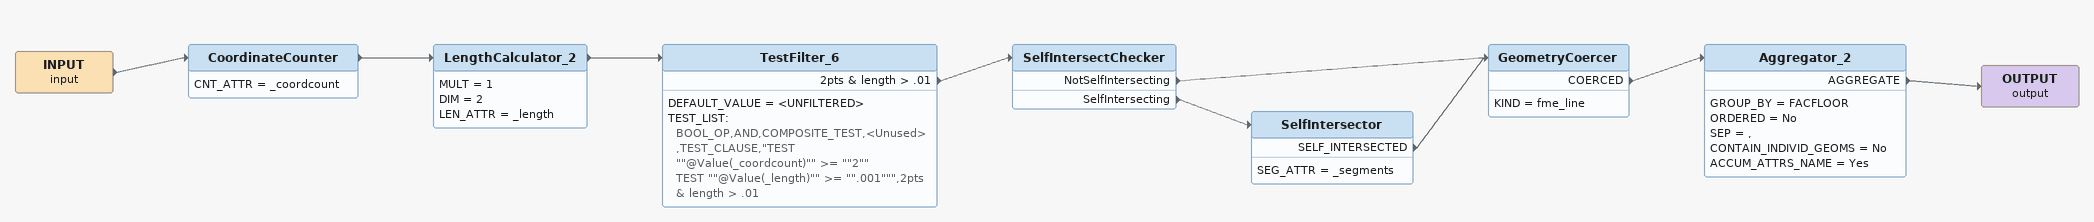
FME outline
INPUT (input)
    -> CoordinateCounter
CoordinateCounter
    CNT_ATTR = _coordcount
    -> LengthCalculator_2
LengthCalculator_2
    MULT = 1
    DIM = 2
    LEN_ATTR = _length
    -> TestFilter_6
TestFilter_6
    DEFAULT_VALUE = <UNFILTERED>
    TEST_LIST:
      BOOL_OP,AND,COMPOSITE_TEST,<Unused>,TEST_CLAUSE,"TEST ""@Value(_coordcount)"" >= ""2""
      TEST ""@Value(_length)"" >= "".001""",2pts & length > .01
    2pts & length > .01 -> SelfIntersectChecker
SelfIntersectChecker
    NotSelfIntersecting -> GeometryCoercer
    SelfIntersecting -> SelfIntersector
SelfIntersector
    SEG_ATTR = _segments
    SELF_INTERSECTED -> GeometryCoercer
GeometryCoercer
    KIND = fme_line
    COERCED -> Aggregator_2
Aggregator_2
    GROUP_BY = FACFLOOR
    ORDERED = No
    SEP = ,
    CONTAIN_INDIVID_GEOMS = No
    ACCUM_ATTRS_NAME = Yes
    AGGREGATE -> OUTPUT (output)
OUTPUT (output)
